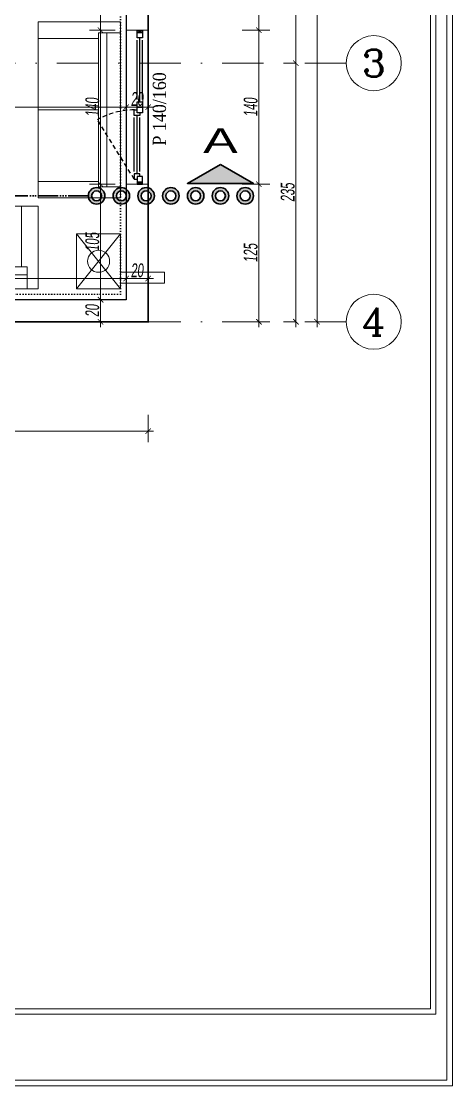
# Model space of a CAD drawing. Header units: millimetres. Extents: x -2145 to 33996, y -835 to 2363.
# Drawn here: x 15954 to 16343, y -835 to 133 of the extents above; entities that cross this region are included whole.
import ezdxf
from ezdxf.enums import TextEntityAlignment as Align

# ---------------------------------------------------------------- set-up
doc = ezdxf.new("R2010")
doc.units = ezdxf.units.MM
for name, pattern in [('ACAD_ISO06W100', [36, 24, -3, 0, -3, 0, -3, 0, -3]), ('DASHDOT', [1, 0.5, -0.25, 0, -0.25]), ('DOT', [0.25, 0, -0.25]), ('KESIK', [0.325, 0.2, -0.125])]:
    doc.linetypes.add(name, pattern=pattern)
doc.layers.add('ALAN', color=3, linetype='Continuous', lineweight=25, plot=False)
for name, color, linetype, lineweight in [('arcCGDM_antet', 85, 'Continuous', 20), ('EMSAL HESAP', 1, 'Continuous', 30), ('MM-TEFRIS', 173, 'Continuous', 5), ('NET_AKS', 251, 'DASHDOT', 9), ('NET_AKS_YAZI', 31, 'DASHDOT', 9), ('NET_DUVAR', 150, 'Continuous', 18), ('NET_KESİT_ÇİZİGİSİ', 1, 'Continuous', 30), ('NET_ÖLÇÜ DIŞ', 235, 'Continuous', 9), ('NET_ÖLÇÜ İÇ', 54, 'Continuous', 9), ('NET_ÖLÇÜ_AKS', 31, 'Continuous', 15), ('TEFRIS_TWA', 173, 'Continuous', 9)]:
    doc.layers.add(name, color=color, linetype=linetype, lineweight=lineweight)
for name, color, linetype in [('m_doğrama_aluminyum', 105, 'Continuous'), ('NET_KİRİŞ', 253, 'DOT'), ('NET_POZ', 41, 'Continuous')]:
    doc.layers.add(name, color=color, linetype=linetype)
doc.layers.add('NET_TEFRIS2', color=7, linetype='Continuous', true_color=0xb5b5b5)
doc.layers.add('TEFRIS_YENI_TWA @ 1', color=7, linetype='Continuous', true_color=0xb5b5b5)
doc.styles.add('ARıAL', font='arial.ttf', dxfattribs={"width": 0.7})
doc.styles.add('BODRUM', font='swisscl.ttf', dxfattribs={"width": 0.8, "oblique": 5})
doc.styles.add('TAks_2', font='ROMANC', dxfattribs={"height": 5})
doc.styles.add('TGS SAYILAR', font='times.ttf', dxfattribs={"width": 0.7})
doc.dimstyles.new('olcu-50', dxfattribs={"dimscale": 0, "dimtxt": 12.5, "dimasz": 5, "dimexe": 10, "dimexo": 10, "dimgap": 1, "dimtad": 1, "dimdec": 1, "dimzin": 12, "dimtxsty": 'BODRUM', "dimblk": 'ARCHTICK', "dimcen": 8, "dimdle": 5, "dimclrd": 256, "dimclre": 256, "dimclrt": 256, "dimadec": 0, "dimazin": 2, "dimtfac": 1, "dimtdec": 1, "dimtix": 1, "dimtmove": 0, "dimatfit": 3, "dimldrblk": 'ARCHTICK', "dimfxl": 15, "dimfxlon": 1, "dimlwd": -1, "dimlwe": -1, "dimarcsym": 0})

# ---------------------------------------------------------------- blocks, each defined once
blk = doc.blocks.new('*U607')
at = {"layer": 'MM-TEFRIS'}
blk.add_lwpolyline([(0, 10), (160, 10), (160, 85), (0, 85)], close=True, dxfattribs=at)
at = {"layer": 'MM-TEFRIS', "lineweight": 9, "flags": 128}
blk.add_lwpolyline([(0, 10), (160, 10), (160, 85), (0, 85)], close=True, dxfattribs=at)
blk.add_lwpolyline([(0, 10), (160, 10), (160, 85), (0, 85)], close=True, dxfattribs=at)
for points in [[(10, 65), (10, 85)], [(150, 85), (150, 85), (150, 65), (150, 65)], [(150, 72.5), (10, 72.5)], [(150, 65), (10, 65)], [(15, 65), (15, 10)], [(80, 10), (80, 65)], [(145, 65), (145, 10)]]:
    blk.add_lwpolyline(points, dxfattribs=at)
blk = doc.blocks.new('C.MAKINESI')
at = {"layer": 'TEFRIS_TWA'}
for points in [[(-40, 20), (-40, -30), (0, -30), (0, 20), (-40, 20)], [(-40, 20), (0, -30)], [(0, 20), (-40, -30)]]:
    blk.add_lwpolyline(points, dxfattribs=at)
blk.add_lwpolyline([(40, 15), (0, 15), (0, 5), (40, 5)], close=True, dxfattribs=at)
blk.add_circle((-20, -5, 0), 10, dxfattribs=at)
blk = doc.blocks.new('*U619')
at = {"layer": 'm_doğrama_aluminyum', "linetype": 'KESIK', "ltscale": 0.2}
blk.add_line((-3015.1746, -58.1938, 0), (-3014.6338, -57.8585, 0), dxfattribs=at)
blk.add_line((-3015.1746, -58.1938, 0), (-3014.6338, -57.8585, 0), dxfattribs=at)
at = {"layer": 'm_doğrama_aluminyum', "elevation": 0}
for points in [[(-3015.1996, -58.2188), (-3015.2196, -58.2188), (-3015.2196, -58.2688), (-3015.1996, -58.2688), (-3015.1996, -58.2188)], [(-3015.1996, -58.2188), (-3015.2196, -58.2688)], [(-3015.2196, -58.2188), (-3015.1996, -58.2688)], [(-3015.1996, -58.2188), (-3015.1996, -58.2688), (-3015.1496, -58.2688), (-3015.1496, -58.2188), (-3015.1996, -58.2188)], [(-3015.1746, -58.1938), (-3015.1746, -58.2188)], [(-3015.1496, -58.2438), (-3015.1246, -58.2438), (-3015.1246, -58.1938), (-3015.1746, -58.1938)], [(-3015.1246, -58.2188), (-3014.5946, -58.2188)], [(-3015.1046, -58.1938), (-3014.6146, -58.1938)], [(-3014.5696, -58.2438), (-3014.5946, -58.2438), (-3014.5946, -58.1938), (-3014.5446, -58.1938)], [(-3014.5196, -58.2188), (-3014.5196, -58.2688), (-3014.5696, -58.2688), (-3014.5696, -58.2188), (-3014.5196, -58.2188)], [(-3014.5446, -58.1938), (-3014.5446, -58.2188)], [(-3014.4696, -58.2188), (-3014.4696, -58.2688), (-3014.5196, -58.2688), (-3014.5196, -58.2188), (-3014.4696, -58.2188)], [(-3014.4496, -58.2188), (-3013.9096, -58.2188)], [(-3013.8396, -58.2188), (-3013.8396, -58.2688), (-3013.8896, -58.2688), (-3013.8896, -58.2188), (-3013.8396, -58.2188)], [(-3013.8396, -58.2188), (-3013.8196, -58.2188), (-3013.8196, -58.2688), (-3013.8396, -58.2688), (-3013.8396, -58.2188)], [(-3013.8396, -58.2188), (-3013.8196, -58.2688)], [(-3013.8196, -58.2188), (-3013.8396, -58.2688)], [(-3015.1046, -58.2438), (-3014.6146, -58.2438)], [(-3014.4696, -58.2438), (-3013.8896, -58.2438)], [(-3014.4496, -58.2688), (-3013.9096, -58.2688)]]:
    blk.add_lwpolyline(points, dxfattribs=at)
at = {"layer": 'm_doğrama_aluminyum', "linetype": 'KESIK', "ltscale": 0.2}
blk.add_arc((-3015.2196, -58.1938, 0), 0.675, 359.98282, 29.79039, dxfattribs=at)
blk = doc.blocks.new('_ArchTick')
at = {"color": 0, "linetype": 'ByBlock', "const_width": 0.15}
blk.add_lwpolyline([(-0.5, -0.5), (0.5, 0.5)], dxfattribs=at)
blk = doc.blocks.new('*D1581')
at = {"layer": 'Defpoints', "color": 0, "transparency": 16777216}
for p in [(1114.26, -745), (1114.26, -745), (1114.26, -980)]:
    blk.add_point(p, dxfattribs=at)
at = {"layer": 'NET_ÖLÇÜ_AKS', "transparency": 16777216}
for p, q in [((1114.26, -985), (1114.26, -740)), ((1114.26, -745), (1104.26, -745)), ((1114.26, -980), (1104.26, -980))]:
    blk.add_line(p, q, dxfattribs=at)
at = {"layer": 'NET_ÖLÇÜ_AKS', "transparency": 16777216, "xscale": 5, "yscale": 5, "zscale": 5}
for p, rotation in [((1114.26, -745), 90), ((1114.26, -980), 270)]:
    blk.add_blockref('_ArchTick', p, dxfattribs=dict(at, rotation=rotation))
at = {"layer": 'NET_ÖLÇÜ_AKS', "transparency": 16777216, "insert": (1106.85, -862.5), "char_height": 12.5, "attachment_point": 5, "rotation": 90, "style": 'BODRUM'}
blk.add_mtext('235', dxfattribs=at)
blk = doc.blocks.new('*D1582')
at = {"layer": 'Defpoints', "color": 0, "transparency": 16777216}
for p in [(1114.26, -595), (1114.26, -595), (1114.26, -745)]:
    blk.add_point(p, dxfattribs=at)
at = {"layer": 'NET_ÖLÇÜ_AKS', "transparency": 16777216}
for p, q in [((1114.26, -750), (1114.26, -590)), ((1114.26, -595), (1104.26, -595)), ((1114.26, -745), (1104.26, -745))]:
    blk.add_line(p, q, dxfattribs=at)
at = {"layer": 'NET_ÖLÇÜ_AKS', "transparency": 16777216, "xscale": 5, "yscale": 5, "zscale": 5}
for p, rotation in [((1114.26, -595), 90), ((1114.26, -745), 270)]:
    blk.add_blockref('_ArchTick', p, dxfattribs=dict(at, rotation=rotation))
at = {"layer": 'NET_ÖLÇÜ_AKS', "transparency": 16777216, "insert": (1106.85, -670), "char_height": 12.5, "attachment_point": 5, "rotation": 90, "style": 'BODRUM'}
blk.add_mtext('150', dxfattribs=at)
blk = doc.blocks.new('*D1584')
at = {"layer": 'Defpoints', "color": 0, "transparency": 16777216}
for p in [(1114.26, 0), (1133.46, 0), (1114.26, -980)]:
    blk.add_point(p, dxfattribs=at)
at = {"layer": 'NET_ÖLÇÜ_AKS', "transparency": 16777216}
for p, q in [((1133.46, -985), (1133.46, 5)), ((1124.26, 0), (1143.46, 0)), ((1124.26, -980), (1143.46, -980))]:
    blk.add_line(p, q, dxfattribs=at)
at = {"layer": 'NET_ÖLÇÜ_AKS', "transparency": 16777216, "xscale": 5, "yscale": 5, "zscale": 5}
for p, rotation in [((1133.46, 0), 90), ((1133.46, -980), 270)]:
    blk.add_blockref('_ArchTick', p, dxfattribs=dict(at, rotation=rotation))
at = {"layer": 'NET_ÖLÇÜ_AKS', "transparency": 16777216, "insert": (1126.05, -490), "char_height": 12.5, "attachment_point": 5, "rotation": 90, "style": 'BODRUM'}
blk.add_mtext('980', dxfattribs=at)
blk = doc.blocks.new('A$C5ec6af74')
at = {"layer": 'NET_AKS', "ltscale": 75}
for p, q in [((1125, 235), (-1195, 235)), ((1125, 0), (-1195, 0))]:
    blk.add_line(p, q, dxfattribs=at)
at = {"layer": 'NET_AKS', "linetype": 'Continuous', "ltscale": 100}
for centre in [(1150, 235), (1150, 0)]:
    blk.add_circle(centre, 25, dxfattribs=at)
at = {"layer": 'NET_AKS_YAZI', "linetype": 'Continuous', "style": 'TAks_2'}
for s, p in [('3', (1150, 235)), ('4', (1150, 0))]:
    blk.add_text(s, height=25, dxfattribs=at).set_placement(p, align=Align.MIDDLE_CENTER)
blk = doc.blocks.new('*D936')
at = {"layer": 'Defpoints', "color": 0, "transparency": 16777216}
for p in [(16026.24, -120.39), (16026.24, -120.39), (16026.24, -140.39)]:
    blk.add_point(p, dxfattribs=at)
at = {"layer": 'NET_ÖLÇÜ İÇ', "transparency": 16777216}
for p, q in [((16026.24, -145.39), (16026.24, -115.39)), ((16026.24, -120.39), (16016.24, -120.39)), ((16026.24, -140.39), (16016.24, -140.39))]:
    blk.add_line(p, q, dxfattribs=at)
at = {"layer": 'NET_ÖLÇÜ İÇ', "transparency": 16777216, "xscale": 5, "yscale": 5, "zscale": 5}
for p, rotation in [((16026.24, -120.39), 90), ((16026.24, -140.39), 270)]:
    blk.add_blockref('_ArchTick', p, dxfattribs=dict(at, rotation=rotation))
at = {"layer": 'NET_ÖLÇÜ İÇ', "transparency": 16777216, "insert": (16018.84, -130.39), "char_height": 12.5, "attachment_point": 5, "rotation": 90, "style": 'BODRUM'}
blk.add_mtext('20', dxfattribs=at)
blk = doc.blocks.new('*D937')
at = {"layer": 'Defpoints', "color": 0, "transparency": 16777216}
for p in [(16026.24, -15.39), (16049.48, -15.39), (16026.24, -120.39)]:
    blk.add_point(p, dxfattribs=at)
at = {"layer": 'NET_ÖLÇÜ İÇ', "transparency": 16777216}
for p, q in [((16039.48, -15.39), (16016.24, -15.39)), ((16026.24, -125.39), (16026.24, -10.39)), ((16026.24, -120.39), (16016.24, -120.39))]:
    blk.add_line(p, q, dxfattribs=at)
at = {"layer": 'NET_ÖLÇÜ İÇ', "transparency": 16777216, "xscale": 5, "yscale": 5, "zscale": 5}
for p, rotation in [((16026.24, -15.39), 90), ((16026.24, -120.39), 270)]:
    blk.add_blockref('_ArchTick', p, dxfattribs=dict(at, rotation=rotation))
at = {"layer": 'NET_ÖLÇÜ İÇ', "transparency": 16777216, "insert": (16018.84, -67.89), "char_height": 12.5, "attachment_point": 5, "rotation": 90, "style": 'BODRUM'}
blk.add_mtext('105', dxfattribs=at)
blk = doc.blocks.new('*D938')
at = {"layer": 'Defpoints', "color": 0, "transparency": 16777216}
for p in [(16026.24, 124.61), (16049.48, 124.61), (16049.48, -15.39)]:
    blk.add_point(p, dxfattribs=at)
at = {"layer": 'NET_ÖLÇÜ İÇ', "transparency": 16777216}
for p, q in [((16026.24, -20.39), (16026.24, 129.61)), ((16039.48, 124.61), (16016.24, 124.61)), ((16039.48, -15.39), (16016.24, -15.39))]:
    blk.add_line(p, q, dxfattribs=at)
at = {"layer": 'NET_ÖLÇÜ İÇ', "transparency": 16777216, "xscale": 5, "yscale": 5, "zscale": 5}
for p, rotation in [((16026.24, 124.61), 90), ((16026.24, -15.39), 270)]:
    blk.add_blockref('_ArchTick', p, dxfattribs=dict(at, rotation=rotation))
at = {"layer": 'NET_ÖLÇÜ İÇ', "transparency": 16777216, "insert": (16018.84, 54.61), "char_height": 12.5, "attachment_point": 5, "rotation": 90, "style": 'BODRUM'}
blk.add_mtext('140', dxfattribs=at)
blk = doc.blocks.new('*D939')
at = {"layer": 'Defpoints', "color": 0, "transparency": 16777216}
for p in [(16026.24, 244.61), (16029.48, 244.61), (16049.48, 124.61)]:
    blk.add_point(p, dxfattribs=at)
at = {"layer": 'NET_ÖLÇÜ İÇ', "transparency": 16777216}
for p, q in [((16026.24, 244.61), (16016.24, 244.61)), ((16026.24, 119.61), (16026.24, 249.61)), ((16039.48, 124.61), (16016.24, 124.61))]:
    blk.add_line(p, q, dxfattribs=at)
at = {"layer": 'NET_ÖLÇÜ İÇ', "transparency": 16777216, "xscale": 5, "yscale": 5, "zscale": 5}
for p, rotation in [((16026.24, 244.61), 90), ((16026.24, 124.61), 270)]:
    blk.add_blockref('_ArchTick', p, dxfattribs=dict(at, rotation=rotation))
at = {"layer": 'NET_ÖLÇÜ İÇ', "transparency": 16777216, "insert": (16018.84, 184.61), "char_height": 12.5, "attachment_point": 5, "rotation": 90, "style": 'BODRUM'}
blk.add_mtext('120', dxfattribs=at)
blk = doc.blocks.new('*D934')
at = {"layer": 'Defpoints', "color": 0, "transparency": 16777216}
for p in [(15629.48, 54.59), (16049.48, 54.59), (16049.48, -15.39)]:
    blk.add_point(p, dxfattribs=at)
at = {"layer": 'NET_ÖLÇÜ İÇ', "transparency": 16777216}
for p, q in [((15629.48, 54.59), (15629.48, 64.59)), ((16049.48, 39.59), (16049.48, 64.59)), ((15624.48, 54.59), (16054.48, 54.59))]:
    blk.add_line(p, q, dxfattribs=at)
at = {"layer": 'NET_ÖLÇÜ İÇ', "transparency": 16777216, "xscale": 5, "yscale": 5, "zscale": 5, "rotation": 180}
blk.add_blockref('_ArchTick', (15629.48, 54.59), dxfattribs=at)
at = {"layer": 'NET_ÖLÇÜ İÇ', "transparency": 16777216, "xscale": 5, "yscale": 5, "zscale": 5}
blk.add_blockref('_ArchTick', (16049.48, 54.59), dxfattribs=at)
at = {"layer": 'NET_ÖLÇÜ İÇ', "transparency": 16777216, "insert": (15839.48, 61.99), "char_height": 12.5, "attachment_point": 5, "style": 'BODRUM'}
blk.add_mtext('420', dxfattribs=at)
blk = doc.blocks.new('*D935')
at = {"layer": 'Defpoints', "color": 0, "transparency": 16777216}
for p in [(16069.48, 54.59), (16049.48, -15.39), (16069.48, -15.39)]:
    blk.add_point(p, dxfattribs=at)
at = {"layer": 'NET_ÖLÇÜ İÇ', "transparency": 16777216}
for p, q in [((16049.48, 39.59), (16049.48, 64.59)), ((16069.48, 39.59), (16069.48, 64.59)), ((16044.48, 54.59), (16074.48, 54.59))]:
    blk.add_line(p, q, dxfattribs=at)
at = {"layer": 'NET_ÖLÇÜ İÇ', "transparency": 16777216, "xscale": 5, "yscale": 5, "zscale": 5, "rotation": 180}
blk.add_blockref('_ArchTick', (16049.48, 54.59), dxfattribs=at)
at = {"layer": 'NET_ÖLÇÜ İÇ', "transparency": 16777216, "xscale": 5, "yscale": 5, "zscale": 5}
blk.add_blockref('_ArchTick', (16069.48, 54.59), dxfattribs=at)
at = {"layer": 'NET_ÖLÇÜ İÇ', "transparency": 16777216, "insert": (16059.48, 61.99), "char_height": 12.5, "attachment_point": 5, "style": 'BODRUM'}
blk.add_mtext('20', dxfattribs=at)
blk = doc.blocks.new('*D1150')
at = {"layer": 'Defpoints', "color": 0, "transparency": 16777216}
for p in [(16069.48, -15.39), (16170.08, -15.39), (16069.48, -140.39)]:
    blk.add_point(p, dxfattribs=at)
at = {"layer": 'NET_ÖLÇÜ DIŞ', "transparency": 16777216}
for p, q in [((16155.08, -15.39), (16180.08, -15.39)), ((16170.08, -145.39), (16170.08, -10.39)), ((16155.08, -140.39), (16180.08, -140.39))]:
    blk.add_line(p, q, dxfattribs=at)
at = {"layer": 'NET_ÖLÇÜ DIŞ', "transparency": 16777216, "xscale": 5, "yscale": 5, "zscale": 5}
for p, rotation in [((16170.08, -15.39), 90), ((16170.08, -140.39), 270)]:
    blk.add_blockref('_ArchTick', p, dxfattribs=dict(at, rotation=rotation))
at = {"layer": 'NET_ÖLÇÜ DIŞ', "transparency": 16777216, "insert": (16162.68, -77.89), "char_height": 12.5, "attachment_point": 5, "rotation": 90, "style": 'BODRUM'}
blk.add_mtext('125', dxfattribs=at)
blk = doc.blocks.new('*D1151')
at = {"layer": 'Defpoints', "color": 0, "transparency": 16777216}
for p in [(16069.48, 124.61), (16170.08, 124.61), (16069.48, -15.39)]:
    blk.add_point(p, dxfattribs=at)
at = {"layer": 'NET_ÖLÇÜ DIŞ', "transparency": 16777216}
for p, q in [((16170.08, -20.39), (16170.08, 129.61)), ((16155.08, 124.61), (16180.08, 124.61)), ((16155.08, -15.39), (16180.08, -15.39))]:
    blk.add_line(p, q, dxfattribs=at)
at = {"layer": 'NET_ÖLÇÜ DIŞ', "transparency": 16777216, "xscale": 5, "yscale": 5, "zscale": 5}
for p, rotation in [((16170.08, 124.61), 90), ((16170.08, -15.39), 270)]:
    blk.add_blockref('_ArchTick', p, dxfattribs=dict(at, rotation=rotation))
at = {"layer": 'NET_ÖLÇÜ DIŞ', "transparency": 16777216, "insert": (16162.68, 54.61), "char_height": 12.5, "attachment_point": 5, "rotation": 90, "style": 'BODRUM'}
blk.add_mtext('140', dxfattribs=at)
blk = doc.blocks.new('*D1152')
at = {"layer": 'Defpoints', "color": 0, "transparency": 16777216}
for p in [(16089.48, 244.61), (16170.08, 244.61), (16069.48, 124.61)]:
    blk.add_point(p, dxfattribs=at)
at = {"layer": 'NET_ÖLÇÜ DIŞ', "transparency": 16777216}
for p, q in [((16155.08, 244.61), (16180.08, 244.61)), ((16170.08, 119.61), (16170.08, 249.61)), ((16155.08, 124.61), (16180.08, 124.61))]:
    blk.add_line(p, q, dxfattribs=at)
at = {"layer": 'NET_ÖLÇÜ DIŞ', "transparency": 16777216, "xscale": 5, "yscale": 5, "zscale": 5}
for p, rotation in [((16170.08, 244.61), 90), ((16170.08, 124.61), 270)]:
    blk.add_blockref('_ArchTick', p, dxfattribs=dict(at, rotation=rotation))
at = {"layer": 'NET_ÖLÇÜ DIŞ', "transparency": 16777216, "insert": (16162.68, 184.61), "char_height": 12.5, "attachment_point": 5, "rotation": 90, "style": 'BODRUM'}
blk.add_mtext('120', dxfattribs=at)
blk = doc.blocks.new('*D1183')
at = {"layer": 'Defpoints', "color": 0, "transparency": 16777216}
for p in [(14109.48, -140.39), (16069.48, -140.39), (16069.48, -239.89)]:
    blk.add_point(p, dxfattribs=at)
at = {"layer": 'NET_ÖLÇÜ DIŞ', "transparency": 16777216}
for p, q in [((14109.48, -224.89), (14109.48, -249.89)), ((16069.48, -224.89), (16069.48, -249.89)), ((14104.48, -239.89), (16074.48, -239.89))]:
    blk.add_line(p, q, dxfattribs=at)
at = {"layer": 'NET_ÖLÇÜ DIŞ', "transparency": 16777216, "xscale": 5, "yscale": 5, "zscale": 5, "rotation": 180}
blk.add_blockref('_ArchTick', (14109.48, -239.89), dxfattribs=at)
at = {"layer": 'NET_ÖLÇÜ DIŞ', "transparency": 16777216, "xscale": 5, "yscale": 5, "zscale": 5}
blk.add_blockref('_ArchTick', (16069.48, -239.89), dxfattribs=at)
at = {"layer": 'NET_ÖLÇÜ DIŞ', "transparency": 16777216, "insert": (15089.48, -232.48), "char_height": 12.5, "attachment_point": 5, "style": 'BODRUM'}
blk.add_mtext('1960', dxfattribs=at)
blk = doc.blocks.new('A$Cb9b20b1b')
at = {"layer": 'NET_KİRİŞ', "ltscale": 10}
for p, q in [((-1040, -235), (-1040, 180)), ((-1015, -210), (-1015, 150)), ((-890, -210), (-1015, -210)), ((-890, -235), (-1040, -235))]:
    blk.add_line(p, q, dxfattribs=at)
blk = doc.blocks.new('İŞRT - KES YER')
at = {"layer": 'NET_KESİT_ÇİZİGİSİ'}
h = blk.add_hatch(color=251, dxfattribs=at)
h.dxf.hatch_style = 1
h.paths.add_polyline_path([(0, 0), (40, -23.1), (-40, -23.1)])
h = blk.add_hatch(color=256, dxfattribs=at)
h.dxf.hatch_style = 1
h.paths.add_polyline_path([(160, -38.1, -1), (140, -38.1, -1)])
h.paths.add_polyline_path([(144, -38.1, 1), (156, -38.1, 1)], flags=16)
h.paths.add_polyline_path([(130, -38.1, -1), (110, -38.1, -1)])
h.paths.add_polyline_path([(114, -38.1, 1), (126, -38.1, 1)], flags=16)
h.paths.add_polyline_path([(100, -38.1, -1), (80, -38.1, -1)])
h.paths.add_polyline_path([(84, -38.1, 1), (96, -38.1, 1)], flags=16)
h.paths.add_polyline_path([(70, -38.1, -1), (50, -38.1, -1)])
h.paths.add_polyline_path([(54, -38.1, 1), (66, -38.1, 1)], flags=16)
h.paths.add_polyline_path([(40, -38.1, -1), (20, -38.1, -1)])
h.paths.add_polyline_path([(24, -38.1, 1), (36, -38.1, 1)], flags=16)
h.paths.add_polyline_path([(10, -38.1, -1), (-10, -38.1, -1)])
h.paths.add_polyline_path([(-6, -38.1, 1), (6, -38.1, 1)], flags=16)
h.paths.add_polyline_path([(-20, -38.1, -1), (-40, -38.1, -1)])
h.paths.add_polyline_path([(-36, -38.1, 1), (-24, -38.1, 1)], flags=16)
blk.add_lwpolyline([(0, 0), (40, -23.1), (-40, -23.1)], close=True, dxfattribs=at)
for centre, radius in [((-30, -38.1), 10), ((-30, -38.1), 6), ((0, -38.1), 10), ((0, -38.1), 6), ((30, -38.1), 10), ((30, -38.1), 6), ((60, -38.1), 10), ((60, -38.1), 6), ((90, -38.1), 10), ((90, -38.1), 6), ((120, -38.1), 10), ((120, -38.1), 6), ((150, -38.1), 10), ((150, -38.1), 6)]:
    blk.add_circle(centre, radius, dxfattribs=at)
blk = doc.blocks.new('*U1585')
at = {"layer": 'NET_KESİT_ÇİZİGİSİ', "linetype": 'ACAD_ISO06W100'}
blk.add_lwpolyline([(2626.7, 0), (200, 0)], dxfattribs=at)
at = {"layer": 'NET_KESİT_ÇİZİGİSİ'}
blk.add_blockref('İŞRT - KES YER', (40, 38.1), dxfattribs=at)
at = {"layer": 'NET_KESİT_ÇİZİGİSİ', "style": 'ARıAL', "width": 1.5}
for tag, p in [('KESİTSOL', (40, 66.8)), ('KESİTSAĞ', (2786.7, 66.8))]:
    blk.add_attdef(tag, text='', height=30, dxfattribs=at).set_placement(p, align=Align.MIDDLE_CENTER)
blk = doc.blocks.new('*D1814')
at = {"layer": 'Defpoints', "color": 0, "transparency": 16777216}
for p in [(16049.48, -101.12), (16049.48, -101.12), (16069.48, -101.12)]:
    blk.add_point(p, dxfattribs=at)
at = {"layer": 'NET_ÖLÇÜ İÇ', "transparency": 16777216}
for p, q in [((16049.48, -101.12), (16049.48, -91.12)), ((16069.48, -101.12), (16069.48, -91.12)), ((16074.48, -101.12), (16044.48, -101.12))]:
    blk.add_line(p, q, dxfattribs=at)
at = {"layer": 'NET_ÖLÇÜ İÇ', "transparency": 16777216, "xscale": 5, "yscale": 5, "zscale": 5, "rotation": 180}
blk.add_blockref('_ArchTick', (16049.48, -101.12), dxfattribs=at)
at = {"layer": 'NET_ÖLÇÜ İÇ', "transparency": 16777216, "xscale": 5, "yscale": 5, "zscale": 5}
blk.add_blockref('_ArchTick', (16069.48, -101.12), dxfattribs=at)
at = {"layer": 'NET_ÖLÇÜ İÇ', "transparency": 16777216, "insert": (16059.48, -93.72), "char_height": 12.5, "attachment_point": 5, "style": 'BODRUM'}
blk.add_mtext('20', dxfattribs=at)
blk = doc.blocks.new('*D1815')
at = {"layer": 'Defpoints', "color": 0, "transparency": 16777216}
for p in [(15669.48, -101.12), (15669.48, -101.12), (16049.48, -101.12)]:
    blk.add_point(p, dxfattribs=at)
at = {"layer": 'NET_ÖLÇÜ İÇ', "transparency": 16777216}
for p, q in [((15669.48, -101.12), (15669.48, -91.12)), ((16049.48, -101.12), (16049.48, -91.12)), ((16054.48, -101.12), (15664.48, -101.12))]:
    blk.add_line(p, q, dxfattribs=at)
at = {"layer": 'NET_ÖLÇÜ İÇ', "transparency": 16777216, "xscale": 5, "yscale": 5, "zscale": 5, "rotation": 180}
blk.add_blockref('_ArchTick', (15669.48, -101.12), dxfattribs=at)
at = {"layer": 'NET_ÖLÇÜ İÇ', "transparency": 16777216, "xscale": 5, "yscale": 5, "zscale": 5}
blk.add_blockref('_ArchTick', (16049.48, -101.12), dxfattribs=at)
at = {"layer": 'NET_ÖLÇÜ İÇ', "transparency": 16777216, "insert": (15859.48, -93.71), "char_height": 12.5, "attachment_point": 5, "style": 'BODRUM'}
blk.add_mtext('380', dxfattribs=at)
blk = doc.blocks.new('A$C3a4dd877')
at = {"layer": 'NET_ÖLÇÜ_AKS'}
for p2, distance, picture, middle in [((1114.26, 0), -19.2, '*D1584', (1126.05, -490)), ((1114.26, -745), 0, '*D1581', (1106.85, -862.5))]:
    dim = blk.add_aligned_dim(p1=(1114.26, -980), p2=p2, distance=distance, dimstyle='olcu-50', override={"dimscale": 1}, dxfattribs=at)
    dim.commit()
    dim.dimension.update_dxf_attribs({"geometry": picture, "text_midpoint": middle})
dim = blk.add_linear_dim(base=(1114.26, -595), p1=(1114.26, -745), p2=(1114.26, -595), angle=270, dimstyle='olcu-50', override={"dimscale": 1, "dimtmove": 1}, dxfattribs=at)
dim.commit()
dim.dimension.update_dxf_attribs({"geometry": '*D1582', "text_midpoint": (1106.85, -670)})

msp = doc.modelspace()

# ---------------------------------------------------------------- linework, layer by layer
at = {"layer": 'ALAN'}
for points in [[(16089.48, 839.61), (14089.48, 839.61), (14089.48, 244.61), (14109.48, 244.61), (14109.48, -140.39), (16069.48, -140.39), (16069.48, 244.61), (16089.48, 244.61)], [(15629.48, 109.61), (15519.48, 109.61), (15519.48, 244.61), (15879.48, 244.61), (15919.48, 244.61), (16049.48, 244.61), (16049.48, -120.39), (15919.48, -120.39), (15919.48, -110.39), (15839.48, -110.39), (15839.48, -120.39), (15669.48, -120.39), (15669.48, -75.39), (15629.48, -75.39)]]:
    msp.add_lwpolyline(points, close=True, dxfattribs=at)
at = {"layer": 'arcCGDM_antet', "ltscale": 10}
for points in [[(13845.97, 1665.32), (16345.97, 1665.32), (16345.97, -834.68), (13845.97, -834.68)], [(13850.97, 1660.32), (16340.97, 1660.32), (16340.97, -829.68), (13850.97, -829.68)], [(13860.97, 1650.32), (16330.97, 1650.32), (16330.97, -769.68), (13860.97, -769.68)], [(13865.97, 1645.32), (16325.97, 1645.32), (16325.97, -764.68), (13865.97, -764.68)]]:
    msp.add_lwpolyline(points, close=True, dxfattribs=at)
at = {"layer": 'EMSAL HESAP'}
msp.add_lwpolyline([(16069.48, -140.39), (16069.48, 244.61), (16089.48, 244.61), (16089.48, 512.11), (15509.48, 512.11), (15509.48, 109.61), (15364.48, 109.61), (15364.48, -140.39)], close=True, dxfattribs=at)
at = {"layer": 'NET_DUVAR'}
for p, q in [((16049.48, 124.61), (16049.48, 244.61)), ((16069.48, 124.61), (16069.48, 244.61)), ((16049.48, 124.61), (16069.48, 124.61)), ((16049.48, -120.39), (16049.48, -15.39)), ((16049.48, -15.39), (16069.48, -15.39)), ((16069.48, -140.39), (16069.48, -15.39)), ((15919.48, -120.39), (16049.48, -120.39)), ((15919.48, -140.39), (16069.48, -140.39))]:
    msp.add_line(p, q, dxfattribs=at)

# ---------------------------------------------------------------- block references
at = {"layer": 'm_doğrama_aluminyum', "xscale": 100, "yscale": 100, "zscale": 100, "rotation": 90.00000000000001}
msp.add_blockref('*U619', (10237.59, 301506.57, 0), dxfattribs=at)
at = {"layer": 'NET_AKS'}
msp.add_blockref('A$C5ec6af74', (15124.48, -140.39), dxfattribs=at)
at = {"layer": 'NET_KESİT_ÇİZİGİSİ', "ltscale": 100}
ref = msp.add_blockref('*U1585', (16165.19, -25.96), dxfattribs=dict(at, xscale=-0.75, yscale=0.75, zscale=0.75))
ref.add_attrib('KESİTSOL', 'A', dxfattribs={"height": 22.5, "style": 'ARıAL', "width": 1.5}).set_placement((16135.19, 24.16), align=Align.MIDDLE_CENTER)
at = {"layer": 'NET_KİRİŞ', "xscale": -1}
msp.add_blockref('A$Cb9b20b1b', (15029.48, 94.61), dxfattribs=at)
at = {"layer": 'NET_TEFRIS2', "xscale": -1, "rotation": 179.9999419316611}
msp.add_blockref('C.MAKINESI', (16044.48, -90.39), dxfattribs=at)
at = {"layer": 'NET_ÖLÇÜ_AKS'}
msp.add_blockref('A$C3a4dd877', (15089.48, 839.61), dxfattribs=at)
at = {"layer": 'TEFRIS_YENI_TWA @ 1', "xscale": -1}
for p, rotation in [((15959.48, -27.89), 270), ((15809.48, -25.39), 180)]:
    msp.add_blockref('*U607', p, dxfattribs=dict(at, rotation=rotation))

# ---------------------------------------------------------------- texts
at = {"layer": 'NET_POZ', "style": 'TGS SAYILAR', "width": 0.9}
msp.add_text('P 140/160', height=12, rotation=90, dxfattribs=at).set_placement((16085.73, 19.73))

# ---------------------------------------------------------------- dimensions: what is measured, and where the dimension line sits
at = {"layer": 'NET_ÖLÇÜ DIŞ'}
for base, p1, p2, picture, middle in [((16170.08, 244.61), (16069.48, 124.61), (16089.48, 244.61), '*D1152', (16162.68, 184.61)), ((16170.08, 124.61), (16069.48, -15.39), (16069.48, 124.61), '*D1151', (16162.68, 54.61))]:
    dim = msp.add_linear_dim(base=base, p1=p1, p2=p2, angle=270, dimstyle='olcu-50', override={"dimscale": 1, "dimtmove": 1}, dxfattribs=at)
    dim.commit()
    dim.dimension.update_dxf_attribs({"geometry": picture, "text_midpoint": middle})
for p1, p2, distance, picture, middle in [((16069.48, -140.39), (16069.48, -15.39), -100.6, '*D1150', (16162.68, -77.89)), ((14109.48, -140.39), (16069.48, -140.39), -99.5, '*D1183', (15089.48, -232.48))]:
    dim = msp.add_aligned_dim(p1=p1, p2=p2, distance=distance, dimstyle='olcu-50', override={"dimscale": 1}, dxfattribs=at)
    dim.commit()
    dim.dimension.update_dxf_attribs({"geometry": picture, "text_midpoint": middle})
at = {"layer": 'NET_ÖLÇÜ İÇ'}
for base, p1, p2, angle, picture, middle in [((16026.24, 244.61), (16049.48, 124.61), (16029.48, 244.61), 270, '*D939', (16018.84, 184.61)), ((16026.24, 124.61), (16049.48, -15.39), (16049.48, 124.61), 270, '*D938', (16018.84, 54.61)), ((16049.48, 54.59), (15629.48, 54.59), (16049.48, -15.39), 180, '*D934', (15839.48, 61.99)), ((16069.48, 54.59), (16049.48, -15.39), (16069.48, -15.39), 180, '*D935', (16059.48, 61.99)), ((16026.24, -15.39), (16026.24, -120.39), (16049.48, -15.39), 270, '*D937', (16018.84, -67.89))]:
    dim = msp.add_linear_dim(base=base, p1=p1, p2=p2, angle=angle, dimstyle='olcu-50', override={"dimscale": 1, "dimtmove": 1}, dxfattribs=at)
    dim.commit()
    dim.dimension.update_dxf_attribs({"geometry": picture, "text_midpoint": middle})
for base, p1, p2, override, picture, middle in [((15669.48, -101.12), (16049.48, -101.12), (15669.48, -101.12), {"dimscale": 1, "dimtmove": 1}, '*D1815', (15859.48, -93.71)), ((16049.48, -101.12), (16069.48, -101.12), (16049.48, -101.12), {"dimscale": 1}, '*D1814', (16059.48, -93.72))]:
    dim = msp.add_linear_dim(base=base, p1=p1, p2=p2, dimstyle='olcu-50', override=override, dxfattribs=at)
    dim.commit()
    dim.dimension.update_dxf_attribs({"geometry": picture, "text_midpoint": middle})
dim = msp.add_aligned_dim(p1=(16026.24, -140.39), p2=(16026.24, -120.39), distance=0, dimstyle='olcu-50', override={"dimscale": 1}, dxfattribs=at)
dim.commit()
dim.dimension.update_dxf_attribs({"geometry": '*D936', "text_midpoint": (16018.84, -130.39)})

doc.saveas('drawing.dxf')
